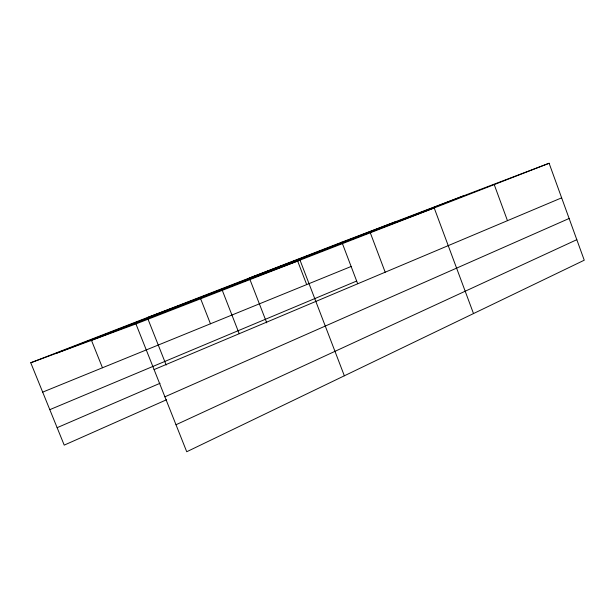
<?xml version="1.0" encoding="UTF-8"?>
<svg xmlns="http://www.w3.org/2000/svg" width="615" height="615" viewBox="0 0 615 615"><rect width="100%" height="100%" fill="white"/><g stroke="black" fill="none" stroke-linecap="round" stroke-linejoin="round"><path stroke-width="0.92" d="M175.998 424.742L576.816 239.689M166.611 399.719L64.214 445.122L30.75 362.765L341.879 242.141L549.11 163.259L584.25 260.207L186.729 451.741L135.938 323.936L30.75 362.765M164.897 396.813L569.129 218.486M57.126 427.679L160.069 383.268M154.081 369.592L561.649 197.838M49.807 409.659L356.654 281.04M42.681 392.124L351.127 266.487M56.08 353.417L395.437 221.754M90.359 340.764L464.064 195.632M135.938 323.936L549.11 163.259M249.359 278.011L434.205 207.947L473.504 313.565M147.362 317.555L300.005 260.137L344.346 375.796M91.427 340.264L102.467 367.77M147.715 318.439L166.181 365.026M222.299 290.357L239.212 333.722M200.705 298.921L210.453 323.79M250.051 279.794L266.733 322.837M297.414 260.414L306.685 284.591M341.879 242.141L357.661 283.676M370.307 232.793L385.182 272.207M494.229 184.6L507.467 220.67"/></g></svg>
